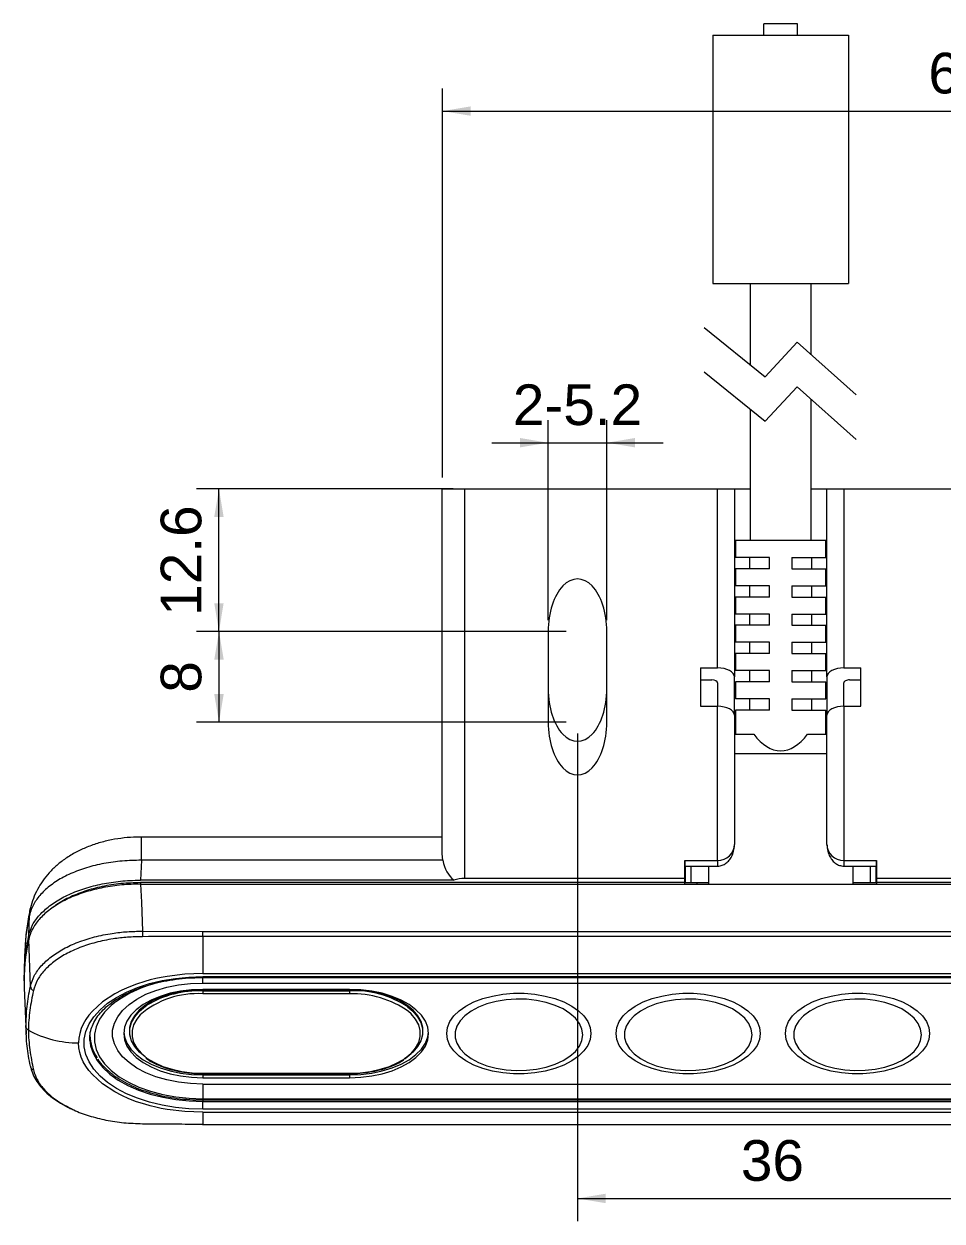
# Model space of a CAD drawing. Header units: millimetres. Extents: x -297 to 297, y -210 to 210.
# Drawn here: x -144.6 to -63.3, y -85.6 to 20.4 of the extents above; entities that cross this region are included whole.
import ezdxf

# ---------------------------------------------------------------- set-up
doc = ezdxf.new("R2010")
doc.units = ezdxf.units.MM
doc.layers.get('0').update_dxf_attribs({"lineweight": 20})
doc.styles.add('标准', font='')
doc.styles.get('标准').set_extended_font_data('arial')
doc.dimstyles.new('标准$0', dxfattribs={"dimscale": 1.5, "dimtxt": 2.4, "dimasz": 2.5, "dimexe": 2, "dimexo": 1, "dimgap": 1.5, "dimtad": 1, "dimdec": 1, "dimdsep": 46, "dimtxsty": '标准', "dimcen": 2.5, "dimdle": 5, "dimclre": 256, "dimclrt": 7, "dimadec": 0, "dimazin": 0, "dimtfac": 0.714286, "dimtdec": 1, "dimtmove": 0, "dimatfit": 3, "dimfxl": 0, "dimtolj": 1, "dimarcsym": 0})

# ---------------------------------------------------------------- blocks, each defined once
blk = doc.blocks.new('*X5')
at = {"linetype": 'Continuous'}
for points in [[(-107.52, 12.69), (-105.02, 13.11), (-105.02, 12.28)], [(-47.56, 12.69), (-50.06, 13.11), (-50.06, 12.28)]]:
    blk.add_hatch(color=0, dxfattribs=at).paths.add_polyline_path(points, flags=0)
for p, q in [((-107.52, -19.75), (-107.52, 14.69)), ((-47.56, -19.75), (-47.56, 14.69))]:
    blk.add_line(p, q, dxfattribs=at)
at = {"color": 0, "linetype": 'Continuous'}
blk.add_line((-107.52, 12.69), (-47.56, 12.69), dxfattribs=at)
at = {"color": 7, "insert": (-61.68, 16.03), "char_height": 3.6, "width": 10.3226, "attachment_point": 5, "style": '标准'}
blk.add_mtext('60', dxfattribs=at)
blk = doc.blocks.new('*X8')
at = {"linetype": 'Continuous'}
for points in [[(-98.16, -16.68), (-100.66, -16.26), (-100.66, -17.09)], [(-92.96, -16.68), (-90.46, -16.26), (-90.46, -17.09)]]:
    blk.add_hatch(color=0, dxfattribs=at).paths.add_polyline_path(points, flags=0)
for p, q in [((-98.16, -32.39), (-98.16, -14.68)), ((-92.96, -32.39), (-92.96, -14.68))]:
    blk.add_line(p, q, dxfattribs=at)
at = {"color": 0, "linetype": 'Continuous'}
blk.add_line((-103.16, -16.68), (-87.96, -16.68), dxfattribs=at)
at = {"color": 7, "insert": (-95.56, -13.34), "char_height": 3.6, "width": 22.0939, "attachment_point": 5, "style": '标准'}
blk.add_mtext('2-5.2', dxfattribs=at)
blk = doc.blocks.new('*X9')
at = {"linetype": 'Continuous'}
for points in [[(-95.56, -83.61), (-93.06, -83.19), (-93.06, -84.03)], [(-59.56, -83.61), (-62.06, -83.19), (-62.06, -84.03)]]:
    blk.add_hatch(color=0, dxfattribs=at).paths.add_polyline_path(points, flags=0)
for p, q in [((-95.56, -42.44), (-95.56, -85.61)), ((-59.56, -42.44), (-59.56, -85.61))]:
    blk.add_line(p, q, dxfattribs=at)
at = {"color": 0, "linetype": 'Continuous'}
blk.add_line((-95.56, -83.61), (-59.56, -83.61), dxfattribs=at)
at = {"color": 7, "insert": (-78.29, -80.27), "char_height": 3.6, "width": 10.3061, "attachment_point": 5, "style": '标准'}
blk.add_mtext('36', dxfattribs=at)
blk = doc.blocks.new('*X10')
at = {"linetype": 'Continuous'}
for points in [[(-127.32, -20.75), (-127.74, -23.25), (-126.91, -23.25)], [(-127.32, -33.39), (-127.74, -30.89), (-126.91, -30.89)]]:
    blk.add_hatch(color=0, dxfattribs=at).paths.add_polyline_path(points, flags=0)
for p, q in [((-106.56, -20.75), (-129.32, -20.75)), ((-96.56, -33.39), (-129.32, -33.39))]:
    blk.add_line(p, q, dxfattribs=at)
at = {"color": 0, "linetype": 'Continuous'}
blk.add_line((-127.32, -33.39), (-127.32, -20.75), dxfattribs=at)
at = {"color": 7, "insert": (-130.66, -27.12), "char_height": 3.6, "width": 18.022, "attachment_point": 5, "rotation": 90, "style": '标准'}
blk.add_mtext('12.6', dxfattribs=at)
blk = doc.blocks.new('*X11')
at = {"linetype": 'Continuous'}
for points in [[(-127.32, -33.39), (-126.9, -35.89), (-127.74, -35.89)], [(-127.32, -41.44), (-126.9, -38.94), (-127.74, -38.94)]]:
    blk.add_hatch(color=0, dxfattribs=at).paths.add_polyline_path(points, flags=0)
for p, q in [((-96.56, -33.39), (-129.32, -33.39)), ((-96.56, -41.44), (-129.32, -41.44))]:
    blk.add_line(p, q, dxfattribs=at)
at = {"color": 0, "linetype": 'Continuous'}
blk.add_line((-127.32, -33.39), (-127.32, -41.44), dxfattribs=at)
at = {"color": 7, "insert": (-130.66, -37.42), "char_height": 3.6, "width": 7.2, "attachment_point": 5, "rotation": 90, "style": '标准'}
blk.add_mtext('8', dxfattribs=at)

msp = doc.modelspace()

# ---------------------------------------------------------------- linework, layer by layer
at = {"color": 7, "linetype": 'Continuous', "lineweight": 15}
for p, q in [((-76.06, 20.41), (-79.06, 20.41)), ((-79.06, 19.41), (-79.06, 20.41)), ((-76.06, 19.41), (-76.06, 20.41)), ((-83.56, 19.41), (-83.56, -2.59)), ((-83.56, 19.41), (-71.56, 19.41)), ((-71.56, 19.41), (-71.56, -2.59)), ((-83.56, -2.59), (-71.56, -2.59)), ((-80.26, -2.59), (-80.26, -9.76)), ((-74.86, -8.89), (-74.86, -2.59)), ((-74.86, -8.89), (-74.86, -5.59)), ((-80.26, -6.46), (-80.26, -9.76)), ((-80.26, -13.7), (-80.26, -25.35)), ((-74.86, -25.35), (-74.86, -12.84)), ((-107.56, -53.09), (-107.56, -20.75)), ((-105.56, -20.75), (-105.56, -55.26)), ((-105.56, -20.75), (-83.16, -20.75)), ((-83.16, -36.62), (-83.16, -20.75)), ((-81.66, -20.75), (-81.66, -37.42)), ((-73.46, -37.42), (-73.46, -20.75)), ((-71.96, -20.75), (-71.96, -36.62)), ((-71.96, -20.75), (-49.56, -20.75)), ((-81.56, -25.35), (-81.56, -26.85)), ((-73.56, -26.85), (-73.56, -25.35)), ((-80.31, -26.85), (-80.31, -27.85)), ((-78.56, -27.85), (-78.56, -26.85)), ((-76.56, -26.85), (-76.56, -27.85)), ((-74.81, -27.85), (-74.81, -26.85)), ((-81.56, -27.85), (-81.56, -29.35)), ((-73.56, -29.35), (-73.56, -27.85)), ((-80.31, -29.35), (-80.31, -30.35)), ((-78.56, -30.35), (-78.56, -29.35)), ((-76.56, -29.35), (-76.56, -30.35)), ((-74.81, -30.35), (-74.81, -29.35)), ((-81.56, -30.35), (-81.56, -31.85)), ((-73.56, -31.85), (-73.56, -30.35)), ((-81.56, -32.85), (-81.56, -34.35)), ((-80.31, -31.85), (-80.31, -32.85)), ((-78.56, -32.85), (-78.56, -31.85)), ((-76.56, -31.85), (-76.56, -32.85)), ((-74.81, -32.85), (-74.81, -31.85)), ((-73.56, -34.35), (-73.56, -32.85)), ((-98.16, -33.39), (-98.16, -41.44)), ((-92.96, -41.44), (-92.96, -33.39)), ((-80.31, -34.35), (-80.31, -35.35)), ((-78.56, -35.35), (-78.56, -34.35)), ((-76.56, -34.35), (-76.56, -35.35)), ((-74.81, -35.35), (-74.81, -34.35)), ((-81.56, -35.35), (-81.56, -36.85)), ((-73.56, -36.85), (-73.56, -35.35)), ((-84.66, -36.62), (-83.16, -36.62)), ((-84.66, -36.62), (-84.66, -40.02)), ((-80.31, -36.85), (-80.31, -37.85)), ((-78.56, -37.85), (-78.56, -36.85)), ((-76.56, -36.85), (-76.56, -37.85)), ((-74.81, -37.85), (-74.81, -36.85)), ((-71.96, -36.62), (-70.46, -36.62)), ((-70.46, -40.02), (-70.46, -36.62)), ((-84.66, -37.69), (-83.66, -37.69)), ((-83.16, -37.95), (-83.16, -40.02)), ((-81.66, -40.82), (-81.66, -37.42)), ((-81.56, -37.85), (-81.56, -39.35)), ((-73.56, -39.35), (-73.56, -37.85)), ((-73.46, -37.42), (-73.46, -40.82)), ((-71.96, -40.02), (-71.96, -37.95)), ((-71.46, -37.69), (-70.46, -37.69)), ((-84.66, -40.02), (-83.16, -40.02)), ((-83.16, -53.68), (-83.16, -40.02)), ((-80.31, -39.35), (-80.31, -40.35)), ((-78.56, -40.35), (-78.56, -39.35)), ((-76.56, -39.35), (-76.56, -40.35)), ((-74.81, -40.35), (-74.81, -39.35)), ((-71.96, -40.02), (-70.46, -40.02)), ((-71.96, -40.02), (-71.96, -53.68)), ((-81.66, -40.82), (-81.66, -52.25)), ((-81.56, -40.35), (-81.56, -42.5)), ((-73.56, -42.5), (-73.56, -40.35)), ((-73.46, -52.25), (-73.46, -40.82)), ((-81.66, -42.5), (-79.93, -42.5)), ((-75.19, -42.5), (-73.46, -42.5)), ((-81.66, -44.19), (-73.46, -44.19)), ((-107.56, -51.6), (-134.2, -51.6)), ((-134.2, -53.66), (-134.27, -55.42)), ((-107.5, -53.66), (-134.2, -53.66)), ((-107.5, -53.66), (-107.56, -53.09)), ((-86.05, -55.26), (-86.04, -53.68)), ((-86.04, -53.68), (-83.16, -53.68)), ((-71.96, -53.68), (-69.07, -53.68)), ((-69.07, -53.68), (-69.06, -55.26)), ((-86.04, -54.18), (-83.16, -54.18)), ((-86.02, -54.71), (-86.03, -55.64)), ((-83.95, -54.18), (-83.96, -55.76)), ((-71.96, -54.18), (-69.07, -54.18)), ((-71.17, -54.18), (-71.16, -55.76)), ((-69.09, -54.71), (-69.08, -55.64)), ((-86.05, -55.64), (-134.28, -55.64)), ((-106.5, -55.42), (-134.27, -55.42)), ((-134.26, -55.76), (-83.96, -55.76)), ((-86.05, -55.26), (-105.56, -55.26)), ((-86.05, -55.64), (-86.05, -55.26)), ((-86.05, -55.76), (-86.04, -55.45)), ((-86.05, -55.76), (-86.05, -55.64)), ((-86.05, -55.64), (-84.95, -55.64)), ((-86.04, -55.64), (-86.04, -55.45)), ((-84.95, -55.64), (-83.96, -55.64)), ((-83.96, -55.76), (-71.16, -55.76)), ((-71.16, -55.64), (-69.07, -55.64)), ((-71.16, -55.76), (-20.85, -55.76)), ((-69.07, -55.45), (-69.07, -55.76)), ((-69.07, -55.45), (-69.07, -55.64)), ((-49.56, -55.26), (-69.06, -55.26)), ((-69.06, -55.26), (-69.06, -55.64)), ((-69.06, -55.64), (-69.06, -55.76)), ((-20.83, -55.64), (-69.06, -55.64)), ((-144.18, -60.3), (-144.12, -58.55)), ((-134.11, -59.94), (-128.75, -59.98)), ((-128.76, -60.4), (-128.76, -63.38)), ((-26.36, -60.4), (-128.76, -60.4)), ((-128.75, -59.98), (-26.37, -59.98)), ((-144.51, -61.47), (-144.59, -63.27)), ((-144.03, -64.83), (-144.18, -60.64)), ((-128.76, -63.38), (-128.76, -63.68)), ((-128.76, -63.68), (-26.36, -63.68)), ((-128.76, -63.96), (-26.36, -63.96)), ((-128.76, -64.04), (-26.36, -64.04)), ((-128.76, -64.53), (-26.36, -64.53)), ((-144.58, -64.95), (-144.4, -69.05)), ((-115.76, -65.09), (-128.76, -65.09)), ((-115.76, -65.12), (-128.76, -65.12)), ((-128.76, -65.21), (-115.76, -65.21)), ((-128.76, -65.21), (-128.76, -65.49)), ((-115.76, -65.49), (-128.76, -65.49)), ((-115.76, -65.21), (-115.76, -65.49)), ((-135.24, -68.53), (-135.24, -68.86)), ((-109.27, -68.86), (-109.27, -68.53)), ((-138.76, -69.48), (-138.76, -69.63)), ((-128.76, -72.52), (-128.76, -72.55)), ((-128.76, -72.52), (-115.76, -72.52)), ((-128.76, -72.55), (-115.76, -72.55)), ((-128.76, -72.67), (-128.76, -72.92)), ((-128.76, -72.67), (-115.76, -72.67)), ((-128.76, -72.92), (-115.76, -72.92)), ((-115.76, -72.52), (-115.76, -72.55)), ((-115.76, -72.67), (-115.76, -72.92)), ((-128.76, -73.48), (-128.76, -74.78)), ((-128.76, -73.48), (-26.36, -73.48)), ((-128.76, -74.78), (-26.36, -74.78)), ((-128.76, -74.89), (-26.36, -74.89)), ((-128.76, -75.71), (-128.76, -75.01)), ((-128.76, -75.01), (-26.36, -75.01)), ((-26.36, -75.71), (-128.76, -75.71)), ((-128.76, -75.98), (-26.36, -75.98)), ((-128.76, -75.98), (-128.76, -77.03)), ((-128.77, -77.05), (-26.34, -77.05))]:
    msp.add_line(p, q, dxfattribs=at)
for p, q in [((-84.35, -6.46), (-78.92, -10.83)), ((-78.92, -10.83), (-76.1, -7.78)), ((-76.1, -7.78), (-70.87, -12.45)), ((-84.35, -10.41), (-78.92, -14.77)), ((-78.92, -14.77), (-76.1, -11.73)), ((-76.1, -11.73), (-70.87, -16.4))]:
    msp.add_line(p, q)
at = {"color": 8, "linetype": 'Continuous', "lineweight": 15}
for p, q in [((-134.2, -53.66), (-134.2, -51.6)), ((-83.16, -53.68), (-83.16, -54.18)), ((-71.96, -53.68), (-71.96, -54.18)), ((-86.02, -54.71), (-86.02, -55.64)), ((-69.09, -55.64), (-69.09, -54.71)), ((-134.28, -55.64), (-134.28, -55.76)), ((-84.95, -55.76), (-84.95, -55.64)), ((-144.12, -58.55), (-144.04, -57.94)), ((-128.76, -64.53), (-128.76, -64.04)), ((-128.76, -65.21), (-128.76, -65.12)), ((-115.76, -65.21), (-115.76, -65.12)), ((-128.76, -74.89), (-128.76, -74.78)), ((-128.76, -74.89), (-128.76, -75.01))]:
    msp.add_line(p, q, dxfattribs=at)
at = {"color": 7, "linetype": 'Continuous', "lineweight": 15}
for points in [[(-107.56, -20.75), (-107.52, -20.75), (-107.4, -20.75), (-107.22, -20.75), (-106.97, -20.75), (-106.67, -20.75), (-106.32, -20.75), (-105.95, -20.75), (-105.56, -20.75)], [(-83.16, -20.75), (-82.86, -20.75), (-82.58, -20.75), (-82.32, -20.75), (-82.1, -20.75), (-81.91, -20.75), (-81.77, -20.75), (-81.69, -20.75), (-81.66, -20.75)], [(-81.66, -20.75), (-81.58, -20.75), (-81.34, -20.75), (-80.97, -20.75), (-80.46, -20.75), (-80.26, -20.75)], [(-74.86, -20.75), (-74.66, -20.75), (-74.15, -20.75), (-73.77, -20.75), (-73.54, -20.75), (-73.46, -20.75)], [(-73.46, -20.75), (-73.43, -20.75), (-73.34, -20.75), (-73.2, -20.75), (-73.02, -20.75), (-72.79, -20.75), (-72.53, -20.75), (-72.25, -20.75), (-71.96, -20.75)], [(-73.56, -25.35), (-73.6, -25.35), (-73.78, -25.35), (-74.09, -25.35), (-74.53, -25.35), (-75.08, -25.35), (-75.72, -25.35), (-76.43, -25.35), (-77.18, -25.35), (-77.94, -25.35), (-78.68, -25.35), (-79.39, -25.35), (-80.03, -25.35), (-80.58, -25.35), (-81.02, -25.35), (-81.34, -25.35), (-81.52, -25.35), (-81.56, -25.35)], [(-78.56, -26.85), (-79.26, -26.85), (-79.91, -26.85), (-80.47, -26.85), (-80.93, -26.85), (-81.28, -26.85), (-81.49, -26.85), (-81.56, -26.85)], [(-76.56, -26.85), (-75.85, -26.85), (-75.2, -26.85), (-74.64, -26.85), (-74.18, -26.85), (-73.84, -26.85), (-73.63, -26.85), (-73.56, -26.85)], [(-78.56, -27.85), (-79.26, -27.85), (-79.91, -27.85), (-80.47, -27.85), (-80.93, -27.85), (-81.28, -27.85), (-81.49, -27.85), (-81.56, -27.85)], [(-76.56, -27.85), (-75.85, -27.85), (-75.2, -27.85), (-74.64, -27.85), (-74.18, -27.85), (-73.84, -27.85), (-73.63, -27.85), (-73.56, -27.85)], [(-78.56, -29.35), (-79.26, -29.35), (-79.91, -29.35), (-80.47, -29.35), (-80.93, -29.35), (-81.28, -29.35), (-81.49, -29.35), (-81.56, -29.35)], [(-76.56, -29.35), (-75.85, -29.35), (-75.2, -29.35), (-74.64, -29.35), (-74.18, -29.35), (-73.84, -29.35), (-73.63, -29.35), (-73.56, -29.35)], [(-78.56, -30.35), (-79.26, -30.35), (-79.91, -30.35), (-80.47, -30.35), (-80.93, -30.35), (-81.28, -30.35), (-81.49, -30.35), (-81.56, -30.35)], [(-76.56, -30.35), (-75.85, -30.35), (-75.2, -30.35), (-74.64, -30.35), (-74.18, -30.35), (-73.84, -30.35), (-73.63, -30.35), (-73.56, -30.35)], [(-78.56, -31.85), (-79.26, -31.85), (-79.91, -31.85), (-80.47, -31.85), (-80.93, -31.85), (-81.28, -31.85), (-81.49, -31.85), (-81.56, -31.85)], [(-78.56, -32.85), (-79.26, -32.85), (-79.91, -32.85), (-80.47, -32.85), (-80.93, -32.85), (-81.28, -32.85), (-81.49, -32.85), (-81.56, -32.85)], [(-76.56, -31.85), (-75.85, -31.85), (-75.2, -31.85), (-74.64, -31.85), (-74.18, -31.85), (-73.84, -31.85), (-73.63, -31.85), (-73.56, -31.85)], [(-76.56, -32.85), (-75.85, -32.85), (-75.2, -32.85), (-74.64, -32.85), (-74.18, -32.85), (-73.84, -32.85), (-73.63, -32.85), (-73.56, -32.85)], [(-78.56, -34.35), (-79.26, -34.35), (-79.91, -34.35), (-80.47, -34.35), (-80.93, -34.35), (-81.28, -34.35), (-81.49, -34.35), (-81.56, -34.35)], [(-76.56, -34.35), (-75.85, -34.35), (-75.2, -34.35), (-74.64, -34.35), (-74.18, -34.35), (-73.84, -34.35), (-73.63, -34.35), (-73.56, -34.35)], [(-78.56, -35.35), (-79.26, -35.35), (-79.91, -35.35), (-80.47, -35.35), (-80.93, -35.35), (-81.28, -35.35), (-81.49, -35.35), (-81.56, -35.35)], [(-76.56, -35.35), (-75.85, -35.35), (-75.2, -35.35), (-74.64, -35.35), (-74.18, -35.35), (-73.84, -35.35), (-73.63, -35.35), (-73.56, -35.35)], [(-78.56, -36.85), (-79.26, -36.85), (-79.91, -36.85), (-80.47, -36.85), (-80.93, -36.85), (-81.28, -36.85), (-81.49, -36.85), (-81.56, -36.85)], [(-76.56, -36.85), (-75.85, -36.85), (-75.2, -36.85), (-74.64, -36.85), (-74.18, -36.85), (-73.84, -36.85), (-73.63, -36.85), (-73.56, -36.85)], [(-78.56, -37.85), (-79.26, -37.85), (-79.91, -37.85), (-80.47, -37.85), (-80.93, -37.85), (-81.28, -37.85), (-81.49, -37.85), (-81.56, -37.85)], [(-76.56, -37.85), (-75.85, -37.85), (-75.2, -37.85), (-74.64, -37.85), (-74.18, -37.85), (-73.84, -37.85), (-73.63, -37.85), (-73.56, -37.85)], [(-78.56, -39.35), (-79.26, -39.35), (-79.91, -39.35), (-80.47, -39.35), (-80.93, -39.35), (-81.28, -39.35), (-81.49, -39.35), (-81.56, -39.35)], [(-76.56, -39.35), (-75.85, -39.35), (-75.2, -39.35), (-74.64, -39.35), (-74.18, -39.35), (-73.84, -39.35), (-73.63, -39.35), (-73.56, -39.35)], [(-78.56, -40.35), (-79.26, -40.35), (-79.91, -40.35), (-80.47, -40.35), (-80.93, -40.35), (-81.28, -40.35), (-81.49, -40.35), (-81.56, -40.35)], [(-76.56, -40.35), (-75.85, -40.35), (-75.2, -40.35), (-74.64, -40.35), (-74.18, -40.35), (-73.84, -40.35), (-73.63, -40.35), (-73.56, -40.35)], [(-134.26, -55.76), (-134.2, -57.36), (-134.11, -59.94)], [(-128.76, -63.68), (-130.35, -63.75), (-131.91, -63.94), (-132.43, -64.03), (-132.93, -64.14), (-133.42, -64.26), (-133.9, -64.4), (-134.62, -64.63), (-135.3, -64.89), (-135.94, -65.17), (-136.55, -65.49), (-137.65, -66.21), (-138.54, -67.02), (-138.85, -67.39), (-139.12, -67.77), (-139.34, -68.16), (-139.52, -68.57), (-139.65, -68.99), (-139.73, -69.41), (-139.76, -69.83)], [(-128.76, -75.71), (-129.98, -75.67), (-131.18, -75.55), (-132.35, -75.36), (-133.47, -75.08), (-134.53, -74.74), (-135.51, -74.33), (-136.4, -73.87), (-137.19, -73.34), (-137.86, -72.77), (-138.41, -72.16), (-138.82, -71.52), (-139.11, -70.85), (-139.25, -70.18), (-139.25, -69.49), (-139.11, -68.81), (-138.82, -68.15), (-138.41, -67.51), (-137.86, -66.9), (-137.19, -66.32), (-136.4, -65.8), (-135.51, -65.33), (-134.53, -64.92), (-133.47, -64.58), (-132.35, -64.31), (-131.18, -64.12), (-129.98, -64), (-128.76, -63.96)], [(-128.76, -73.48), (-129.85, -73.44), (-130.91, -73.31), (-131.94, -73.11), (-132.91, -72.83), (-133.81, -72.47), (-134.6, -72.06), (-135.29, -71.58), (-135.86, -71.06), (-136.29, -70.5), (-136.59, -69.91), (-136.74, -69.31), (-136.74, -68.7), (-136.59, -68.09), (-136.29, -67.51), (-135.86, -66.95), (-135.29, -66.42), (-134.6, -65.95), (-133.81, -65.53), (-132.91, -65.18), (-131.94, -64.9), (-130.91, -64.7), (-129.85, -64.57), (-128.76, -64.53)], [(-128.76, -65.09), (-129.75, -65.13), (-130.73, -65.25), (-131.66, -65.44), (-132.54, -65.71), (-133.34, -66.05), (-134.05, -66.44), (-134.65, -66.89), (-135.12, -67.38), (-135.47, -67.9), (-135.69, -68.45), (-135.76, -69), (-135.69, -69.56), (-135.47, -70.11), (-135.12, -70.63), (-134.65, -71.12), (-134.05, -71.57), (-133.34, -71.96), (-132.54, -72.3), (-131.66, -72.56), (-130.73, -72.76), (-129.75, -72.88), (-128.76, -72.92)], [(-128.76, -65.12), (-129.73, -65.16), (-130.67, -65.28), (-131.58, -65.48), (-132.42, -65.75), (-133.18, -66.09), (-133.84, -66.49), (-134.39, -66.94), (-134.81, -67.43), (-135.09, -67.95), (-135.24, -68.48), (-135.24, -69.03), (-135.21, -69.18)], [(-115.76, -72.92), (-114.76, -72.88), (-113.78, -72.76), (-112.85, -72.56), (-111.97, -72.3), (-111.17, -71.96), (-110.47, -71.57), (-109.87, -71.12), (-109.39, -70.63), (-109.04, -70.11), (-108.83, -69.56), (-108.76, -69), (-108.83, -68.45), (-109.04, -67.9), (-109.39, -67.38), (-109.87, -66.89), (-110.47, -66.44), (-111.17, -66.05), (-111.97, -65.71), (-112.85, -65.44), (-113.78, -65.25), (-114.76, -65.13), (-115.76, -65.09)], [(-109.3, -69.18), (-109.27, -69.03), (-109.27, -68.48), (-109.42, -67.95), (-109.71, -67.43), (-110.13, -66.94), (-110.67, -66.49), (-111.34, -66.09), (-112.09, -65.75), (-112.94, -65.48), (-113.84, -65.28), (-114.79, -65.16), (-115.76, -65.12)], [(-94.37, -69), (-94.44, -69.54), (-94.65, -70.06), (-95, -70.55), (-95.48, -71.02), (-96.07, -71.43), (-96.77, -71.8), (-97.56, -72.1), (-98.42, -72.33), (-99.33, -72.49), (-100.28, -72.57), (-101.23, -72.57), (-102.18, -72.49), (-103.09, -72.33), (-103.95, -72.1), (-104.74, -71.8), (-105.44, -71.43), (-106.03, -71.02), (-106.51, -70.55), (-106.86, -70.06), (-107.07, -69.54), (-107.14, -69), (-107.07, -68.47), (-106.86, -67.95), (-106.51, -67.45), (-106.03, -66.99), (-105.44, -66.57), (-104.74, -66.21), (-103.95, -65.91), (-103.09, -65.68), (-102.18, -65.52), (-101.23, -65.44), (-100.28, -65.44), (-99.33, -65.52), (-98.42, -65.68), (-97.56, -65.91), (-96.77, -66.21), (-96.07, -66.57), (-95.48, -66.99), (-95, -67.45), (-94.65, -67.95), (-94.44, -68.47), (-94.37, -69)], [(-79.37, -69), (-79.44, -69.54), (-79.65, -70.06), (-80, -70.55), (-80.48, -71.02), (-81.07, -71.43), (-81.77, -71.8), (-82.56, -72.1), (-83.42, -72.33), (-84.33, -72.49), (-85.28, -72.57), (-86.23, -72.57), (-87.18, -72.49), (-88.09, -72.33), (-88.95, -72.1), (-89.74, -71.8), (-90.44, -71.43), (-91.03, -71.02), (-91.51, -70.55), (-91.86, -70.06), (-92.07, -69.54), (-92.14, -69), (-92.07, -68.47), (-91.86, -67.95), (-91.51, -67.45), (-91.03, -66.99), (-90.44, -66.57), (-89.74, -66.21), (-88.95, -65.91), (-88.09, -65.68), (-87.18, -65.52), (-86.23, -65.44), (-85.28, -65.44), (-84.33, -65.52), (-83.42, -65.68), (-82.56, -65.91), (-81.77, -66.21), (-81.07, -66.57), (-80.48, -66.99), (-80, -67.45), (-79.65, -67.95), (-79.44, -68.47), (-79.37, -69)], [(-64.37, -69), (-64.44, -69.54), (-64.65, -70.06), (-65, -70.55), (-65.48, -71.02), (-66.07, -71.43), (-66.77, -71.8), (-67.56, -72.1), (-68.42, -72.33), (-69.33, -72.49), (-70.28, -72.57), (-71.23, -72.57), (-72.18, -72.49), (-73.09, -72.33), (-73.95, -72.1), (-74.74, -71.8), (-75.44, -71.43), (-76.03, -71.02), (-76.51, -70.55), (-76.86, -70.06), (-77.07, -69.54), (-77.14, -69), (-77.07, -68.47), (-76.86, -67.95), (-76.51, -67.45), (-76.03, -66.99), (-75.44, -66.57), (-74.74, -66.21), (-73.95, -65.91), (-73.09, -65.68), (-72.18, -65.52), (-71.23, -65.44), (-70.28, -65.44), (-69.33, -65.52), (-68.42, -65.68), (-67.56, -65.91), (-66.77, -66.21), (-66.07, -66.57), (-65.48, -66.99), (-65, -67.45), (-64.65, -67.95), (-64.44, -68.47), (-64.37, -69)], [(-133.87, -71.07), (-134.37, -70.65), (-134.79, -70.16), (-135.08, -69.65), (-135.22, -69.11), (-135.22, -68.57), (-135.08, -68.03), (-134.79, -67.52), (-134.37, -67.03), (-133.83, -66.58), (-133.71, -66.5)], [(-110.61, -66.64), (-110.14, -67.03), (-109.72, -67.52), (-109.43, -68.03), (-109.29, -68.57), (-109.29, -69.11), (-109.43, -69.65), (-109.72, -70.16), (-110.14, -70.65), (-110.69, -71.1), (-110.89, -71.24)], [(-95.09, -69.12), (-95.17, -68.61), (-95.39, -68.11), (-95.74, -67.65), (-96.23, -67.22), (-96.83, -66.83), (-97.54, -66.51), (-98.33, -66.26), (-99.18, -66.08), (-100.07, -65.97), (-100.98, -65.95), (-101.89, -66.02), (-102.76, -66.16), (-103.59, -66.38), (-104.34, -66.66), (-104.99, -67.02), (-105.54, -67.43), (-105.96, -67.88), (-106.25, -68.36), (-106.4, -68.86), (-106.4, -69.37), (-106.25, -69.87), (-105.96, -70.36), (-105.54, -70.81), (-104.99, -71.22), (-104.34, -71.57), (-103.59, -71.86), (-102.76, -72.08), (-101.89, -72.22), (-100.98, -72.28), (-100.07, -72.26), (-99.18, -72.16), (-98.33, -71.98), (-97.54, -71.72), (-96.83, -71.4), (-96.23, -71.02), (-95.74, -70.59), (-95.39, -70.12), (-95.17, -69.63), (-95.09, -69.12)], [(-80.09, -69.12), (-80.17, -68.61), (-80.39, -68.11), (-80.74, -67.65), (-81.23, -67.22), (-81.83, -66.83), (-82.54, -66.51), (-83.33, -66.26), (-84.18, -66.08), (-85.07, -65.97), (-85.98, -65.95), (-86.89, -66.02), (-87.76, -66.16), (-88.59, -66.38), (-89.34, -66.66), (-89.99, -67.02), (-90.54, -67.43), (-90.96, -67.88), (-91.25, -68.36), (-91.4, -68.86), (-91.4, -69.37), (-91.25, -69.87), (-90.96, -70.36), (-90.54, -70.81), (-89.99, -71.22), (-89.34, -71.57), (-88.59, -71.86), (-87.76, -72.08), (-86.89, -72.22), (-85.98, -72.28), (-85.07, -72.26), (-84.18, -72.16), (-83.33, -71.98), (-82.54, -71.72), (-81.83, -71.4), (-81.23, -71.02), (-80.74, -70.59), (-80.39, -70.12), (-80.17, -69.63), (-80.09, -69.12)], [(-65.09, -69.12), (-65.17, -68.61), (-65.39, -68.11), (-65.74, -67.65), (-66.23, -67.22), (-66.83, -66.83), (-67.54, -66.51), (-68.33, -66.26), (-69.18, -66.08), (-70.07, -65.97), (-70.98, -65.95), (-71.89, -66.02), (-72.76, -66.16), (-73.59, -66.38), (-74.34, -66.66), (-74.99, -67.02), (-75.54, -67.43), (-75.96, -67.88), (-76.25, -68.36), (-76.4, -68.86), (-76.4, -69.37), (-76.25, -69.87), (-75.96, -70.36), (-75.54, -70.81), (-74.99, -71.22), (-74.34, -71.57), (-73.59, -71.86), (-72.76, -72.08), (-71.89, -72.22), (-70.98, -72.28), (-70.07, -72.26), (-69.18, -72.16), (-68.33, -71.98), (-67.54, -71.72), (-66.83, -71.4), (-66.23, -71.02), (-65.74, -70.59), (-65.39, -70.12), (-65.17, -69.63), (-65.09, -69.12)], [(-135.75, -68.88), (-135.69, -69.31), (-135.47, -69.86), (-135.12, -70.38), (-134.65, -70.87), (-134.05, -71.32), (-133.34, -71.71), (-132.54, -72.05), (-131.66, -72.32), (-130.73, -72.51), (-129.75, -72.63), (-128.76, -72.67)], [(-115.76, -72.67), (-114.76, -72.63), (-113.78, -72.51), (-112.85, -72.32), (-111.97, -72.05), (-111.17, -71.71), (-110.47, -71.32), (-109.87, -70.87), (-109.39, -70.38), (-109.04, -69.86), (-108.83, -69.31), (-108.76, -68.88)], [(-128.76, -75.98), (-130.35, -75.92), (-131.91, -75.73), (-132.43, -75.63), (-132.93, -75.52), (-133.42, -75.4), (-133.9, -75.27), (-134.62, -75.04), (-135.3, -74.78), (-135.94, -74.49), (-136.55, -74.18), (-137.65, -73.45), (-138.54, -72.64), (-138.85, -72.27), (-139.12, -71.89), (-139.34, -71.51), (-139.52, -71.09), (-139.65, -70.68), (-139.73, -70.26), (-139.76, -69.83)]]:
    msp.add_lwpolyline(points, dxfattribs=at)
at = {"color": 8, "linetype": 'Continuous', "lineweight": 15}
for points in [[(-128.76, -64.04), (-128.76, -64.03), (-128.76, -64), (-128.76, -63.96)], [(-136.41, -66.15), (-136.87, -66.52), (-137.46, -67.12), (-137.9, -67.74), (-138.2, -68.4), (-138.35, -69.07), (-138.35, -69.74), (-138.2, -70.41), (-137.9, -71.07), (-137.46, -71.69), (-136.87, -72.29), (-136.16, -72.83), (-135.34, -73.32), (-134.41, -73.75), (-133.39, -74.12), (-132.3, -74.4), (-131.15, -74.61), (-129.96, -74.74), (-128.76, -74.78)], [(-134.31, -67.36), (-134.61, -67.72), (-134.88, -68.22), (-135.02, -68.74), (-135.02, -69.27), (-134.88, -69.79), (-134.61, -70.29), (-134.2, -70.76), (-133.67, -71.2), (-133.03, -71.58), (-132.3, -71.91), (-131.48, -72.17), (-130.61, -72.36), (-129.69, -72.48), (-128.76, -72.52)], [(-115.76, -72.52), (-114.82, -72.48), (-113.9, -72.36), (-113.03, -72.17), (-112.22, -71.91), (-111.48, -71.58), (-110.84, -71.2), (-110.31, -70.76), (-109.91, -70.29), (-109.63, -69.79), (-109.49, -69.27), (-109.49, -68.74), (-109.63, -68.22), (-109.91, -67.72), (-110.31, -67.25), (-110.54, -67.04)], [(-138.76, -69.63), (-138.69, -70.09), (-138.47, -70.75), (-138.11, -71.4), (-137.62, -72.01), (-136.99, -72.59), (-136.25, -73.12), (-135.39, -73.6), (-134.44, -74.02), (-133.41, -74.37), (-132.31, -74.64), (-131.15, -74.85), (-129.96, -74.97), (-128.76, -75.01)]]:
    msp.add_lwpolyline(points, dxfattribs=at)
at = {"color": 7, "linetype": 'Continuous', "lineweight": 15}
for centre, radius, start, end in [((-128.23, -62.16), 16.29, 167.1787, 177.5591), ((-128.39, -63.95), 16.21, 166.9856, 182.3612), ((-13.79, -60.94), 120.32, 179.5209, 179.7538), ((-128.36, -64.28), 16.23, 167.0169, 182.3634), ((-129.87, -75.71), 11.58, 96.6509, 124.384), ((-143.58, -64.78), 0.453, 185.5501, 246.0209), ((-129.26, -73.18), 7.71, 86.2617, 130.9108), ((-115.44, -73.97), 8.48, 54.7158, 92.1178), ((-139.81, -60.67), 9.16, 241.3503, 270.3061), ((-135.24, -69.11), 3.52, 180.9021, 215.256), ((-143.65, -71.85), 0.383, 184.3575, 252.5722)]:
    msp.add_arc(centre, radius, start, end, dxfattribs=at)
at = {"color": 8, "linetype": 'Continuous', "lineweight": 15}
for centre, radius, start, end in [((-129.03, -74.35), 9.14, 88.2874, 120.7934), ((-115.34, -73.75), 8.54, 56.3299, 92.7807)]:
    msp.add_arc(centre, radius, start, end, dxfattribs=at)
at = {"color": 7, "linetype": 'Continuous', "lineweight": 15}
for centre, major_axis, ratio, start_param, end_param in [((-95.56, -33.39), (0, 4.65), 0.559193, 4.712389, 7.853982), ((-83.16, -37.42), (1.5, 0), 0.531709, 0, 1.570796), ((-71.96, -37.42), (1.5, 0), 0.531709, 1.570796, 3.141593), ((-83.66, -37.95), (0.5, 0), 0.531709, 0, 1.570796), ((-71.46, -37.95), (0.5, 0), 0.531709, 1.570796, 3.141593), ((-95.56, -38.47), (0, 4.65), 0.559193, 1.570796, 4.712389), ((-83.16, -40.82), (1.5, 0), 0.531709, 0, 1.570796), ((-71.96, -40.82), (1.5, 0), 0.531709, 1.570796, 3.141593), ((-95.56, -41.44), (0, 4.65), 0.559193, 1.570796, 4.712389), ((-77.56, -36.44), (0, 7.52), 0.531709, 2.507721, 3.775464), ((-83.16, -52.25), (1.5, 0), 0.952099, 4.712389, 6.283185), ((-71.96, -52.25), (1.5, 0), 0.952099, 3.141593, 4.712389), ((-105.56, -52.99), (0, 2.75), 0.726543, 1.816164, 2.651674), ((-86.04, -53.68), (0.002, 0.5), 0.002928, 1.570809, 3.141605), ((-69.07, -53.68), (-0.002, 0.5), 0.002928, 3.14158, 4.712376), ((-105.56, -56.61), (2, 0), 0.674509, 1.570796, 2.060715)]:
    msp.add_ellipse(centre, major_axis=major_axis, ratio=ratio, start_param=start_param, end_param=end_param, dxfattribs=at)
at = {"color": 8, "linetype": 'Continuous', "lineweight": 15}
for centre, major_axis, ratio, start_param, end_param in [((-86, -54.55), (0.01, 2.3), 0.002928, 4.219001, 4.873243), ((-85.5, -54.55), (0.01, 2.8), 0.002405, 4.313641, 4.845113), ((-69.62, -54.55), (-0.01, 2.8), 0.002405, 1.438073, 1.969544), ((-69.12, -54.55), (-0.01, 2.3), 0.002928, 1.409942, 2.064184)]:
    msp.add_ellipse(centre, major_axis=major_axis, ratio=ratio, start_param=start_param, end_param=end_param, dxfattribs=at)
at = {"color": 7, "linetype": 'Continuous', "lineweight": 15}
for points, knots in [([(-134.2, -51.61), (-134.34, -51.61), (-134.85, -51.6), (-135.74, -51.67), (-136.86, -51.84), (-137.96, -52.11), (-139.01, -52.48), (-140, -52.94), (-140.89, -53.47), (-141.7, -54.09), (-142.37, -54.75), (-142.94, -55.46), (-143.42, -56.23), (-143.77, -57.03), (-143.98, -57.61), (-144.03, -57.92), (-144.03, -57.95)], [0, 0, 0, 0, 132.998042, 505.315646, 884.805036, 1271.171325, 1657.580868, 2018.100113, 2413.970707, 2757.795955, 3091.263883, 3416.106491, 3731.078868, 4040.34975, 4344.760762, 4373.96783, 4373.96783, 4373.96783, 4373.96783]), ([(-83.16, -54.18), (-83.08, -54.17), (-82.87, -54.16), (-82.56, -54.04), (-82.24, -53.81), (-81.98, -53.49), (-81.78, -53.09), (-81.67, -52.66), (-81.66, -52.37), (-81.66, -52.25)], [0, 0, 0, 0, 108.464561, 282.026363, 462.872287, 661.680167, 887.797738, 1145.616542, 1343.872501, 1343.872501, 1343.872501, 1343.872501]), ([(-73.46, -52.25), (-73.45, -52.36), (-73.44, -52.65), (-73.33, -53.09), (-73.12, -53.51), (-72.85, -53.83), (-72.53, -54.05), (-72.23, -54.16), (-72.03, -54.17), (-71.96, -54.18)], [0, 0, 0, 0, 158.382953, 421.956734, 630.108624, 811.598434, 974.023897, 1125.915909, 1218.381474, 1218.381474, 1218.381474, 1218.381474]), ([(-134.2, -53.66), (-134.77, -53.67), (-135.89, -53.69), (-137.53, -53.92), (-139.07, -54.3), (-140.48, -54.82), (-141.7, -55.47), (-142.72, -56.23), (-143.49, -57.09), (-143.93, -57.87), (-144.07, -58.37), (-144.12, -58.55)], [0, 0, 0, 0, 339.31309, 678.626009, 1018.01187, 1357.397236, 1696.611495, 2035.82471, 2374.946089, 2714.067929, 2906.166061, 2906.166061, 2906.166061, 2906.166061]), ([(-144.18, -60.3), (-144.08, -59.99), (-143.89, -59.37), (-143.24, -58.49), (-142.36, -57.69), (-141.25, -56.97), (-139.94, -56.38), (-138.47, -55.91), (-136.88, -55.59), (-135.46, -55.44), (-134.58, -55.43), (-134.27, -55.42)], [0, 0, 0, 0, 340.495788, 680.989695, 1021.494924, 1362.000272, 1702.323825, 2042.648336, 2382.929926, 2723.212348, 2912.721964, 2912.721964, 2912.721964, 2912.721964]), ([(-134.26, -55.76), (-134.82, -55.78), (-135.95, -55.81), (-137.59, -56.05), (-139.13, -56.44), (-140.54, -56.96), (-141.76, -57.62), (-142.78, -58.37), (-143.55, -59.21), (-143.99, -59.98), (-144.13, -60.47), (-144.18, -60.64)], [0, 0, 0, 0, 339.176236, 678.35068, 1017.535894, 1356.720895, 1695.726346, 2034.731096, 2373.693686, 2712.657486, 2901.881958, 2901.881958, 2901.881958, 2901.881958]), ([(-134.28, -55.64), (-134.86, -55.66), (-136.01, -55.69), (-137.69, -55.96), (-139.25, -56.38), (-140.64, -56.96), (-141.56, -57.45), (-141.92, -57.77), (-141.98, -57.82)], [0, 0, 0, 0, 374.945013, 750.475385, 1124.819843, 1500.757136, 1874.722062, 1943.764678, 1943.764678, 1943.764678, 1943.764678]), ([(-144.04, -57.94), (-144.1, -58.25), (-144.28, -59.09), (-144.45, -60.26), (-144.48, -61.12), (-144.5, -61.46)], [0, 0, 0, 0, 300.60058, 798.467944, 1115.187393, 1115.187393, 1115.187393, 1115.187393]), ([(-144.03, -64.83), (-143.93, -64.52), (-143.74, -63.89), (-143.1, -63.01), (-142.23, -62.2), (-141.12, -61.48), (-139.83, -60.89), (-138.37, -60.42), (-136.89, -60.13), (-135.46, -59.96), (-134.56, -59.95), (-134.11, -59.94)], [0, 0, 0, 0, 338.09956, 676.196935, 1014.327488, 1352.456253, 1685.424477, 2023.193655, 2360.964474, 2630.933905, 2900.903765, 2900.903765, 2900.903765, 2900.903765]), ([(-134.11, -60.43), (-134.55, -60.44), (-135.42, -60.46), (-136.81, -60.62), (-138.25, -60.92), (-139.67, -61.37), (-140.92, -61.95), (-141.99, -62.65), (-142.85, -63.43), (-143.47, -64.29), (-143.66, -64.9), (-143.76, -65.2)], [0, 0, 0, 0, 267.387782, 534.761528, 868.768364, 1202.766125, 1531.725331, 1865.761806, 2199.801975, 2534.204778, 2868.618062, 2868.618062, 2868.618062, 2868.618062]), ([(-128.76, -60.4), (-128.76, -60.4), (-129.09, -60.4), (-130.88, -60.4), (-132.66, -60.41), (-134.11, -60.43)], [0, 0, 0, 0, 0.011055, 185.445717, 993.481727, 993.481727, 993.481727, 993.481727]), ([(-128.76, -60.4), (-128.76, -60.36), (-128.75, -60.29), (-128.75, -60.18), (-128.75, -60.08), (-128.75, -60.01), (-128.75, -59.98)], [0, 0, 0, 0, 308.159408, 616.318576, 924.478061, 1232.638025, 1232.638025, 1232.638025, 1232.638025]), ([(-138.75, -69.61), (-138.75, -69.47), (-138.78, -69.14), (-138.66, -68.6), (-138.43, -68.02), (-138.07, -67.45), (-137.6, -66.9), (-137.02, -66.39), (-136.33, -65.91), (-135.55, -65.48), (-134.68, -65.09), (-133.74, -64.76), (-132.73, -64.48), (-131.68, -64.27), (-130.58, -64.12), (-129.6, -64.05), (-128.99, -64.05), (-128.76, -64.05)], [0, 0, 0, 0, 232.983009, 565.14702, 894.21503, 1216.408624, 1532.834355, 1845.915167, 2157.538533, 2468.811724, 2780.149005, 3091.855371, 3404.016184, 3716.605319, 4029.541381, 4342.72424, 4537.481255, 4537.481255, 4537.481255, 4537.481255]), ([(-144.42, -68.38), (-144.4, -67.78), (-144.37, -66.59), (-144.14, -65.42), (-144.03, -64.83)], [0, 0, 0, 0, 390.160751, 781.845605, 781.845605, 781.845605, 781.845605]), ([(-143.76, -65.2), (-143.88, -65.78), (-144.11, -66.94), (-144.2, -68.12), (-144.2, -68.71), (-144.2, -68.71)], [0, 0, 0, 0, 391.102068, 783.679343, 783.68682, 783.68682, 783.68682, 783.68682]), ([(-144.2, -68.71), (-144.23, -68.69), (-144.29, -68.65), (-144.36, -68.57), (-144.41, -68.48), (-144.41, -68.41), (-144.42, -68.38)], [0, 0, 0, 0, 345.320534, 690.632633, 1035.942901, 1381.258693, 1381.258693, 1381.258693, 1381.258693]), ([(-144.03, -71.88), (-144.14, -71.29), (-144.37, -70.12), (-144.4, -68.96), (-144.42, -68.38)], [0, 0, 0, 0, 389.754897, 781.013033, 781.013033, 781.013033, 781.013033]), ([(-144.2, -68.71), (-144.2, -68.71), (-144.2, -69.29), (-144.11, -70.46), (-143.88, -71.63), (-143.76, -72.21)], [0, 0, 0, 0, 0.007471, 390.797945, 783.15128, 783.15128, 783.15128, 783.15128]), ([(-143.99, -72.02), (-143.98, -72.07), (-143.93, -72.34), (-143.72, -72.82), (-143.36, -73.42), (-142.87, -74.01), (-142.26, -74.56), (-141.55, -75.07), (-140.94, -75.44), (-140.53, -75.62), (-140.43, -75.66)], [0, 0, 0, 0, 98.011739, 471.517779, 854.349226, 1246.899544, 1643.623945, 2040.610344, 2443.086877, 2581.376542, 2581.376542, 2581.376542, 2581.376542]), ([(-138.06, -71.25), (-138.02, -71.32), (-137.85, -71.6), (-137.43, -72.05), (-136.81, -72.59), (-136.09, -73.09), (-135.27, -73.54), (-134.37, -73.93), (-133.4, -74.26), (-132.38, -74.52), (-131.3, -74.72), (-130.2, -74.84), (-129.34, -74.89), (-128.86, -74.89), (-128.76, -74.89)], [0, 0, 0, 0, 121.161292, 457.020079, 795.372665, 1135.188322, 1475.598326, 1815.994815, 2156.157433, 2496.039636, 2835.671739, 3175.111895, 3514.436224, 3610.659273, 3610.659273, 3610.659273, 3610.659273]), ([(-133.81, -71.16), (-133.71, -71.23), (-133.42, -71.45), (-132.85, -71.74), (-132.1, -72.04), (-131.29, -72.27), (-130.43, -72.44), (-129.58, -72.54), (-129.02, -72.55), (-128.76, -72.55)], [0, 0, 0, 0, 181.248821, 514.371355, 847.527352, 1180.388284, 1512.933686, 1845.239701, 2131.716483, 2131.716483, 2131.716483, 2131.716483]), ([(-115.76, -72.55), (-115.6, -72.55), (-115.14, -72.54), (-114.38, -72.48), (-113.51, -72.34), (-112.68, -72.13), (-111.91, -71.85), (-111.33, -71.58), (-111.04, -71.39), (-110.95, -71.33)], [0, 0, 0, 0, 163.175163, 473.139984, 783.409142, 1093.923438, 1404.806663, 1716.165639, 1857.61143, 1857.61143, 1857.61143, 1857.61143]), ([(-140.35, -75.68), (-140.29, -75.71), (-139.85, -75.95), (-138.83, -76.3), (-137.35, -76.69), (-135.75, -76.93), (-134.66, -76.97), (-134.11, -76.99)], [0, 0, 0, 0, 57.037592, 455.453254, 853.872774, 1252.888159, 1651.940625, 1651.940625, 1651.940625, 1651.940625]), ([(-134.11, -76.99), (-133.78, -76.99), (-132.39, -76.99), (-130.99, -77.01), (-129.93, -77.02)], [0, 0, 0, 0, 172.846809, 722.534471, 722.534471, 722.534471, 722.534471]), ([(-131.16, -77), (-130.79, -77.01), (-130, -77.02), (-129.19, -77.03), (-128.76, -77.04)], [0, 0, 0, 0, 328.447382, 708.688485, 708.688485, 708.688485, 708.688485])]:
    msp.add_open_spline(points, degree=3, knots=knots, dxfattribs=at)
at = {"color": 8, "linetype": 'Continuous', "lineweight": 15}
msp.add_open_spline([(-143.76, -72.21), (-143.71, -72.39), (-143.57, -72.86), (-143.13, -73.61), (-142.38, -74.42), (-141.45, -75.13), (-140.7, -75.5), (-140.35, -75.68)], degree=3, knots=[0, 0, 0, 0, 223.706957, 606.605427, 989.493828, 1372.320592, 1700.241758, 1700.241758, 1700.241758, 1700.241758], dxfattribs=at)

# ---------------------------------------------------------------- dimensions: what is measured, and where the dimension line sits
for base, p1, p2, picture, middle in [((-47.56, 12.69), (-107.52, -20.75), (-47.56, -20.75), '*X5', (-61.68, 16.03)), ((-59.56, -83.61), (-95.56, -41.44), (-59.56, -41.44), '*X9', (-78.29, -80.27))]:
    dim = msp.add_linear_dim(base=base, p1=p1, p2=p2, dimstyle='标准$0', override={"dimscale": 1, "dimtxt": 3.6, "dimsah": 1, "dimtzin": 0})
    dim.commit()
    dim.dimension.update_dxf_attribs({"geometry": picture, "text_midpoint": middle, "dimtype": 160})
dim = msp.add_linear_dim(base=(-92.96, -16.68), p1=(-98.16, -33.39), p2=(-92.96, -33.39), text='2-<>', dimstyle='标准$0', override={"dimscale": 1, "dimtxt": 3.6, "dimsah": 1, "dimtzin": 0})
dim.commit()
dim.dimension.update_dxf_attribs({"geometry": '*X8', "text_midpoint": (-95.56, -13.34), "dimtype": 160})
dim = msp.add_linear_dim(base=(-127.32, -20.75), p1=(-95.56, -33.39), p2=(-105.56, -20.75), angle=90, dimstyle='标准$0', override={"dimscale": 1, "dimtxt": 3.6, "dimsah": 1, "dimtzin": 0})
dim.commit()
dim.dimension.update_dxf_attribs({"geometry": '*X10', "text_midpoint": (-130.66, -27.12), "dimtype": 160})
dim = msp.add_linear_dim(base=(-127.3216, -41.4399), p1=(-95.5563, -33.3926), p2=(-95.5563, -41.4399), angle=270, dimstyle='标准$0', override={"dimscale": 1, "dimtxt": 3.6, "dimsah": 1, "dimtzin": 0})
dim.commit()
dim.dimension.update_dxf_attribs({"geometry": '*X11', "text_midpoint": (-130.6587, -37.4162)})

doc.saveas('drawing.dxf')
